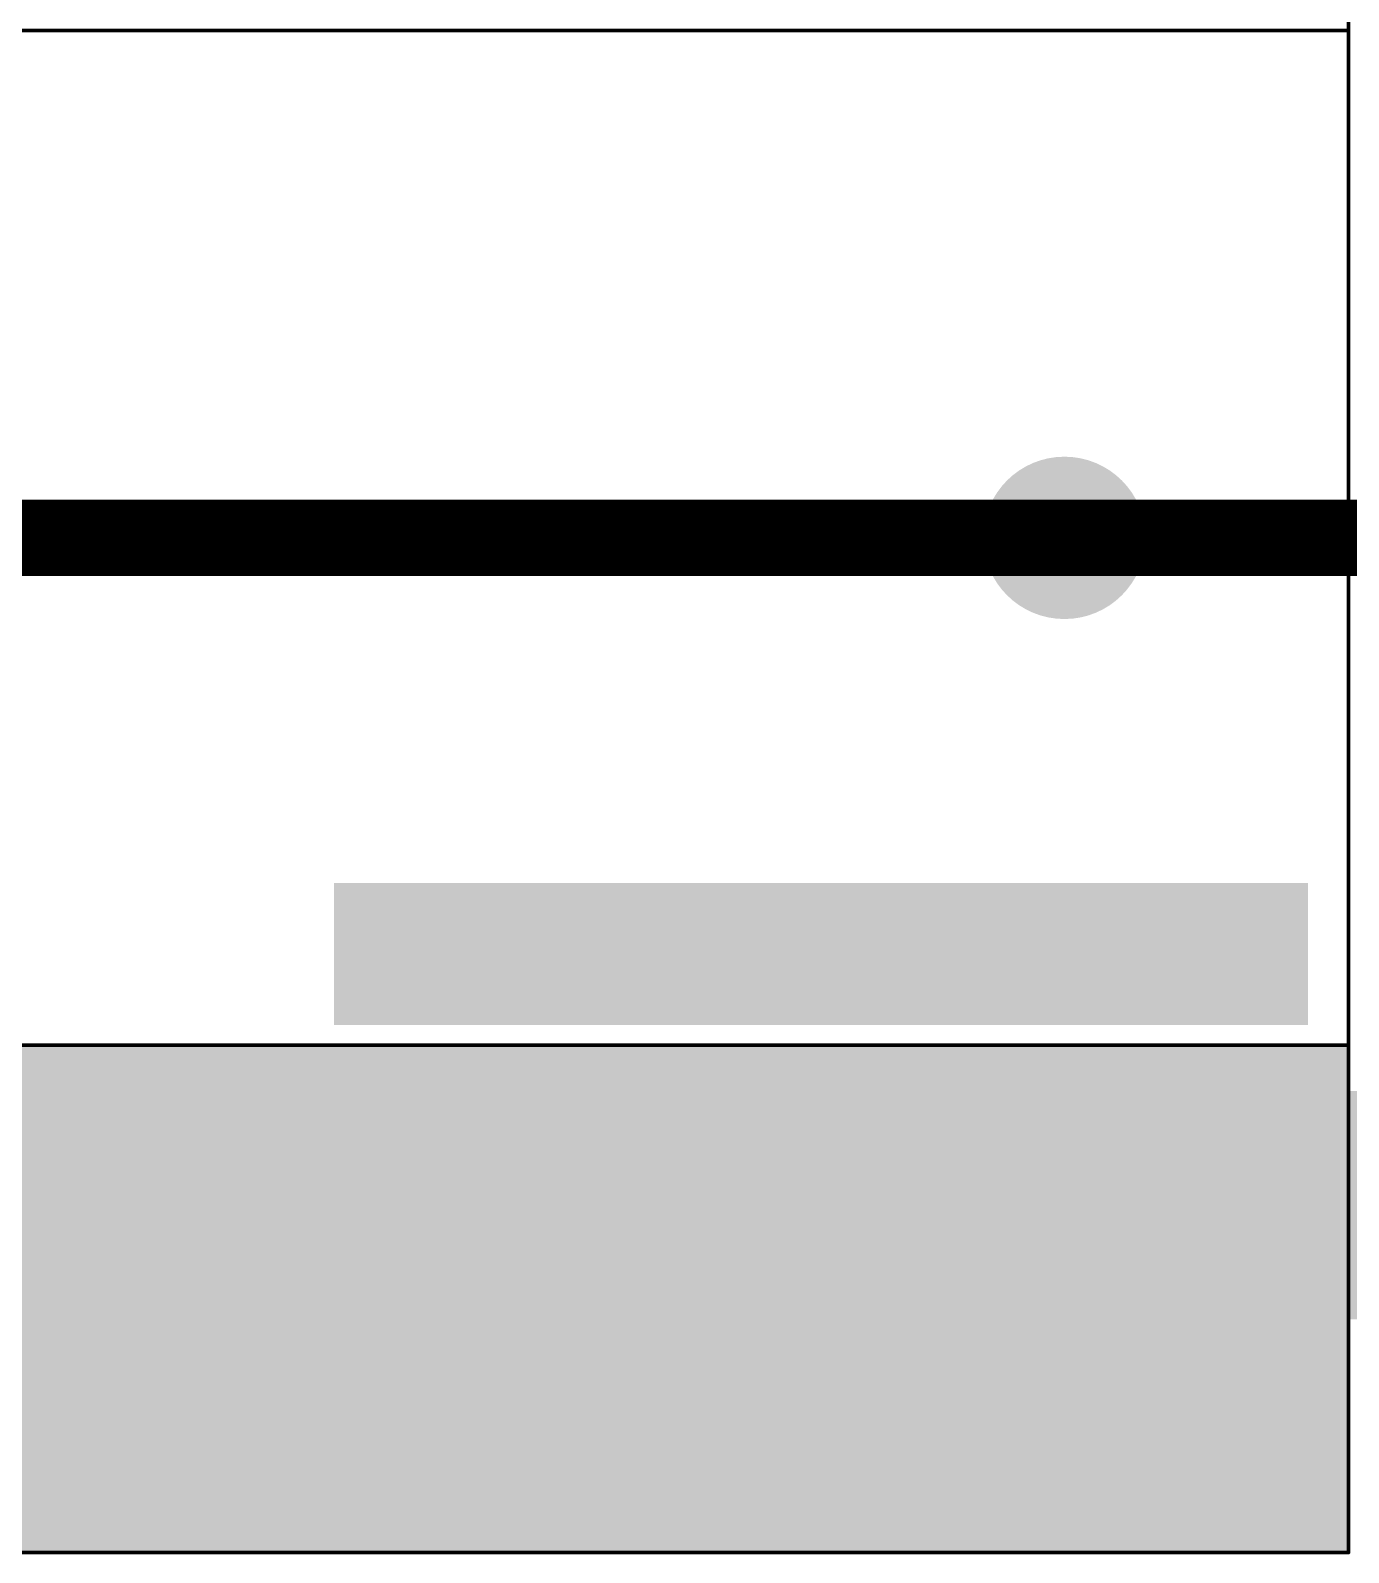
# Model space of a CAD drawing. Header units: millimetres. Extents: x -116965 to 323937, y 291661 to 566926.
# Drawn here: x -48291.7 to -48032, y 304837.4 to 305137.3 of the extents above; entities that cross this region are included whole.
import ezdxf

# ---------------------------------------------------------------- set-up
doc = ezdxf.new("R2010")
doc.units = ezdxf.units.MM
doc.layers.get('0').update_dxf_attribs({"lineweight": 18})
doc.layers.add('C00-00-00', color=7, linetype='Continuous')
doc.layers.add('C34-3A-40', color=7, linetype='Continuous', true_color=0x343a40)
doc.layers.add('C62-64-69', color=7, linetype='Continuous', true_color=0x626469)

msp = doc.modelspace()

# ---------------------------------------------------------------- hatches: boundary and pattern name
at = {"layer": 'C00-00-00'}
h = msp.add_hatch(color=256, dxfattribs=at)
edge = h.paths.add_edge_path()
edge.add_arc((-48087.952527, 305037.326092), 15.997765, 0, 360)
h = msp.add_hatch(color=256, dxfattribs=at)
h.dxf.hatch_style = 2
h.paths.add_polyline_path([(-48231.932431, 304969.335586), (-48039.959231, 304969.335586), (-48039.959231, 304941.339496), (-48231.932431, 304941.339496)])
at = {"layer": 'C34-3A-40'}
h = msp.add_hatch(color=256, dxfattribs=at)
h.dxf.hatch_style = 2
h.paths.add_polyline_path([(-48731.862637, 304937.340052), (-48031.960346, 304937.340052), (-48031.960346, 304837.354008), (-48731.862637, 304837.354008)])
at = {"layer": 'C62-64-69'}
h = msp.add_hatch(color=256, dxfattribs=at)
h.dxf.hatch_style = 2
h.paths.add_polyline_path([(-48315.920702, 304928.341308), (-48283.925171, 304928.341308), (-48283.925171, 304921.342283), (-48315.920702, 304921.342283)])
h = msp.add_hatch(color=256, dxfattribs=at)
h.dxf.hatch_style = 2
h.paths.add_polyline_path([(-48283.925171, 304928.341308), (-48251.929637, 304928.341308), (-48251.929637, 304921.342283), (-48283.925171, 304921.342283)])
h = msp.add_hatch(color=256, dxfattribs=at)
h.dxf.hatch_style = 2
h.paths.add_polyline_path([(-48283.925171, 304928.341308), (-48251.929637, 304928.341308), (-48251.929637, 304921.342283), (-48283.925171, 304921.342283)])
h = msp.add_hatch(color=256, dxfattribs=at)
h.dxf.hatch_style = 2
h.paths.add_polyline_path([(-48251.929637, 304928.341308), (-48219.934102, 304928.341308), (-48219.934102, 304921.342283), (-48251.929637, 304921.342283)])
h = msp.add_hatch(color=256, dxfattribs=at)
h.dxf.hatch_style = 2
h.paths.add_polyline_path([(-48251.929637, 304928.341308), (-48219.934102, 304928.341308), (-48219.934102, 304921.342283), (-48251.929637, 304921.342283)])
h = msp.add_hatch(color=256, dxfattribs=at)
h.dxf.hatch_style = 2
h.paths.add_polyline_path([(-48219.934102, 304928.341308), (-48187.938571, 304928.341308), (-48187.938571, 304921.342283), (-48219.934102, 304921.342283)])
h = msp.add_hatch(color=256, dxfattribs=at)
h.dxf.hatch_style = 2
h.paths.add_polyline_path([(-48219.934102, 304928.341308), (-48187.938571, 304928.341308), (-48187.938571, 304921.342283), (-48219.934102, 304921.342283)])
h = msp.add_hatch(color=256, dxfattribs=at)
h.dxf.hatch_style = 2
h.paths.add_polyline_path([(-48187.938571, 304928.341308), (-48155.943037, 304928.341308), (-48155.943037, 304921.342283), (-48187.938571, 304921.342283)])
h = msp.add_hatch(color=256, dxfattribs=at)
h.dxf.hatch_style = 2
h.paths.add_polyline_path([(-48187.938571, 304928.341308), (-48155.943037, 304928.341308), (-48155.943037, 304921.342283), (-48187.938571, 304921.342283)])
h = msp.add_hatch(color=256, dxfattribs=at)
h.dxf.hatch_style = 2
h.paths.add_polyline_path([(-48155.943037, 304928.341308), (-48123.947502, 304928.341308), (-48123.947502, 304921.342283), (-48155.943037, 304921.342283)])
h = msp.add_hatch(color=256, dxfattribs=at)
h.dxf.hatch_style = 2
h.paths.add_polyline_path([(-48123.947502, 304928.341308), (-48091.951971, 304928.341308), (-48091.951971, 304921.342283), (-48123.947502, 304921.342283)])
h = msp.add_hatch(color=256, dxfattribs=at)
h.dxf.hatch_style = 2
h.paths.add_polyline_path([(-48123.947502, 304928.341308), (-48091.951971, 304928.341308), (-48091.951971, 304921.342283), (-48123.947502, 304921.342283)])
h = msp.add_hatch(color=256, dxfattribs=at)
h.dxf.hatch_style = 2
h.paths.add_polyline_path([(-48091.951971, 304928.341308), (-48059.956437, 304928.341308), (-48059.956437, 304921.342283), (-48091.951971, 304921.342283)])
h = msp.add_hatch(color=256, dxfattribs=at)
h.dxf.hatch_style = 2
h.paths.add_polyline_path([(-48091.951971, 304928.341308), (-48059.956437, 304928.341308), (-48059.956437, 304921.342283), (-48091.951971, 304921.342283)])
h = msp.add_hatch(color=256, dxfattribs=at)
h.dxf.hatch_style = 2
h.paths.add_polyline_path([(-48059.956437, 304928.341308), (-48027.960902, 304928.341308), (-48027.960902, 304921.342283), (-48059.956437, 304921.342283)])
h = msp.add_hatch(color=256, dxfattribs=at)
h.dxf.hatch_style = 2
h.paths.add_polyline_path([(-48315.920702, 304921.342283), (-48283.925171, 304921.342283), (-48283.925171, 304919.342564), (-48315.920702, 304919.342564)])
h = msp.add_hatch(color=256, dxfattribs=at)
h.dxf.hatch_style = 2
h.paths.add_polyline_path([(-48315.920702, 304919.342564), (-48283.925171, 304919.342564), (-48283.925171, 304912.343539), (-48315.920702, 304912.343539)])
h = msp.add_hatch(color=256, dxfattribs=at)
h.dxf.hatch_style = 2
h.paths.add_polyline_path([(-48283.925171, 304921.342283), (-48251.929637, 304921.342283), (-48251.929637, 304919.342564), (-48283.925171, 304919.342564)])
h = msp.add_hatch(color=256, dxfattribs=at)
h.dxf.hatch_style = 2
h.paths.add_polyline_path([(-48283.925171, 304921.342283), (-48251.929637, 304921.342283), (-48251.929637, 304919.342564), (-48283.925171, 304919.342564)])
h = msp.add_hatch(color=256, dxfattribs=at)
h.dxf.hatch_style = 2
h.paths.add_polyline_path([(-48283.925171, 304919.342564), (-48251.929637, 304919.342564), (-48251.929637, 304912.343539), (-48283.925171, 304912.343539)])
h = msp.add_hatch(color=256, dxfattribs=at)
h.dxf.hatch_style = 2
h.paths.add_polyline_path([(-48283.925171, 304919.342564), (-48251.929637, 304919.342564), (-48251.929637, 304912.343539), (-48283.925171, 304912.343539)])
h = msp.add_hatch(color=256, dxfattribs=at)
h.dxf.hatch_style = 2
h.paths.add_polyline_path([(-48251.929637, 304921.342283), (-48219.934102, 304921.342283), (-48219.934102, 304919.342564), (-48251.929637, 304919.342564)])
h = msp.add_hatch(color=256, dxfattribs=at)
h.dxf.hatch_style = 2
h.paths.add_polyline_path([(-48251.929637, 304921.342283), (-48219.934102, 304921.342283), (-48219.934102, 304919.342564), (-48251.929637, 304919.342564)])
h = msp.add_hatch(color=256, dxfattribs=at)
h.dxf.hatch_style = 2
h.paths.add_polyline_path([(-48251.929637, 304919.342564), (-48219.934102, 304919.342564), (-48219.934102, 304912.343539), (-48251.929637, 304912.343539)])
h = msp.add_hatch(color=256, dxfattribs=at)
h.dxf.hatch_style = 2
h.paths.add_polyline_path([(-48251.929637, 304919.342564), (-48219.934102, 304919.342564), (-48219.934102, 304912.343539), (-48251.929637, 304912.343539)])
h = msp.add_hatch(color=256, dxfattribs=at)
h.dxf.hatch_style = 2
h.paths.add_polyline_path([(-48219.934102, 304921.342283), (-48187.938571, 304921.342283), (-48187.938571, 304919.342564), (-48219.934102, 304919.342564)])
h = msp.add_hatch(color=256, dxfattribs=at)
h.dxf.hatch_style = 2
h.paths.add_polyline_path([(-48219.934102, 304921.342283), (-48187.938571, 304921.342283), (-48187.938571, 304919.342564), (-48219.934102, 304919.342564)])
h = msp.add_hatch(color=256, dxfattribs=at)
h.dxf.hatch_style = 2
h.paths.add_polyline_path([(-48219.934102, 304919.342564), (-48187.938571, 304919.342564), (-48187.938571, 304912.343539), (-48219.934102, 304912.343539)])
h = msp.add_hatch(color=256, dxfattribs=at)
h.dxf.hatch_style = 2
h.paths.add_polyline_path([(-48219.934102, 304919.342564), (-48187.938571, 304919.342564), (-48187.938571, 304912.343539), (-48219.934102, 304912.343539)])
h = msp.add_hatch(color=256, dxfattribs=at)
h.dxf.hatch_style = 2
h.paths.add_polyline_path([(-48187.938571, 304921.342283), (-48155.943037, 304921.342283), (-48155.943037, 304919.342564), (-48187.938571, 304919.342564)])
h = msp.add_hatch(color=256, dxfattribs=at)
h.dxf.hatch_style = 2
h.paths.add_polyline_path([(-48187.938571, 304921.342283), (-48155.943037, 304921.342283), (-48155.943037, 304919.342564), (-48187.938571, 304919.342564)])
h = msp.add_hatch(color=256, dxfattribs=at)
h.dxf.hatch_style = 2
h.paths.add_polyline_path([(-48187.938571, 304919.342564), (-48155.943037, 304919.342564), (-48155.943037, 304912.343539), (-48187.938571, 304912.343539)])
h = msp.add_hatch(color=256, dxfattribs=at)
h.dxf.hatch_style = 2
h.paths.add_polyline_path([(-48187.938571, 304919.342564), (-48155.943037, 304919.342564), (-48155.943037, 304912.343539), (-48187.938571, 304912.343539)])
h = msp.add_hatch(color=256, dxfattribs=at)
h.dxf.hatch_style = 2
h.paths.add_polyline_path([(-48155.943037, 304921.342283), (-48123.947502, 304921.342283), (-48123.947502, 304919.342564), (-48155.943037, 304919.342564)])
h = msp.add_hatch(color=256, dxfattribs=at)
h.dxf.hatch_style = 2
h.paths.add_polyline_path([(-48155.943037, 304919.342564), (-48123.947502, 304919.342564), (-48123.947502, 304912.343539), (-48155.943037, 304912.343539)])
h = msp.add_hatch(color=256, dxfattribs=at)
h.dxf.hatch_style = 2
h.paths.add_polyline_path([(-48123.947502, 304921.342283), (-48091.951971, 304921.342283), (-48091.951971, 304919.342564), (-48123.947502, 304919.342564)])
h = msp.add_hatch(color=256, dxfattribs=at)
h.dxf.hatch_style = 2
h.paths.add_polyline_path([(-48123.947502, 304921.342283), (-48091.951971, 304921.342283), (-48091.951971, 304919.342564), (-48123.947502, 304919.342564)])
h = msp.add_hatch(color=256, dxfattribs=at)
h.dxf.hatch_style = 2
h.paths.add_polyline_path([(-48123.947502, 304919.342564), (-48091.951971, 304919.342564), (-48091.951971, 304912.343539), (-48123.947502, 304912.343539)])
h = msp.add_hatch(color=256, dxfattribs=at)
h.dxf.hatch_style = 2
h.paths.add_polyline_path([(-48123.947502, 304919.342564), (-48091.951971, 304919.342564), (-48091.951971, 304912.343539), (-48123.947502, 304912.343539)])
h = msp.add_hatch(color=256, dxfattribs=at)
h.dxf.hatch_style = 2
h.paths.add_polyline_path([(-48091.951971, 304921.342283), (-48059.956437, 304921.342283), (-48059.956437, 304919.342564), (-48091.951971, 304919.342564)])
h = msp.add_hatch(color=256, dxfattribs=at)
h.dxf.hatch_style = 2
h.paths.add_polyline_path([(-48091.951971, 304921.342283), (-48059.956437, 304921.342283), (-48059.956437, 304919.342564), (-48091.951971, 304919.342564)])
h = msp.add_hatch(color=256, dxfattribs=at)
h.dxf.hatch_style = 2
h.paths.add_polyline_path([(-48091.951971, 304919.342564), (-48059.956437, 304919.342564), (-48059.956437, 304912.343539), (-48091.951971, 304912.343539)])
h = msp.add_hatch(color=256, dxfattribs=at)
h.dxf.hatch_style = 2
h.paths.add_polyline_path([(-48091.951971, 304919.342564), (-48059.956437, 304919.342564), (-48059.956437, 304912.343539), (-48091.951971, 304912.343539)])
h = msp.add_hatch(color=256, dxfattribs=at)
h.dxf.hatch_style = 2
h.paths.add_polyline_path([(-48059.956437, 304921.342283), (-48027.960902, 304921.342283), (-48027.960902, 304919.342564), (-48059.956437, 304919.342564)])
h = msp.add_hatch(color=256, dxfattribs=at)
h.dxf.hatch_style = 2
h.paths.add_polyline_path([(-48059.956437, 304919.342564), (-48027.960902, 304919.342564), (-48027.960902, 304912.343539), (-48059.956437, 304912.343539)])
h = msp.add_hatch(color=256, dxfattribs=at)
h.dxf.hatch_style = 2
h.paths.add_polyline_path([(-48315.920702, 304912.343539), (-48283.925171, 304912.343539), (-48283.925171, 304910.34382), (-48315.920702, 304910.34382)])
h = msp.add_hatch(color=256, dxfattribs=at)
h.dxf.hatch_style = 2
h.paths.add_polyline_path([(-48315.920702, 304910.34382), (-48283.925171, 304910.34382), (-48283.925171, 304903.344795), (-48315.920702, 304903.344795)])
h = msp.add_hatch(color=256, dxfattribs=at)
h.dxf.hatch_style = 2
h.paths.add_polyline_path([(-48283.925171, 304912.343539), (-48251.929637, 304912.343539), (-48251.929637, 304910.34382), (-48283.925171, 304910.34382)])
h = msp.add_hatch(color=256, dxfattribs=at)
h.dxf.hatch_style = 2
h.paths.add_polyline_path([(-48283.925171, 304912.343539), (-48251.929637, 304912.343539), (-48251.929637, 304910.34382), (-48283.925171, 304910.34382)])
h = msp.add_hatch(color=256, dxfattribs=at)
h.dxf.hatch_style = 2
h.paths.add_polyline_path([(-48283.925171, 304910.34382), (-48251.929637, 304910.34382), (-48251.929637, 304903.344795), (-48283.925171, 304903.344795)])
h = msp.add_hatch(color=256, dxfattribs=at)
h.dxf.hatch_style = 2
h.paths.add_polyline_path([(-48283.925171, 304910.34382), (-48251.929637, 304910.34382), (-48251.929637, 304903.344795), (-48283.925171, 304903.344795)])
h = msp.add_hatch(color=256, dxfattribs=at)
h.dxf.hatch_style = 2
h.paths.add_polyline_path([(-48251.929637, 304912.343539), (-48219.934102, 304912.343539), (-48219.934102, 304910.34382), (-48251.929637, 304910.34382)])
h = msp.add_hatch(color=256, dxfattribs=at)
h.dxf.hatch_style = 2
h.paths.add_polyline_path([(-48251.929637, 304912.343539), (-48219.934102, 304912.343539), (-48219.934102, 304910.34382), (-48251.929637, 304910.34382)])
h = msp.add_hatch(color=256, dxfattribs=at)
h.dxf.hatch_style = 2
h.paths.add_polyline_path([(-48251.929637, 304910.34382), (-48219.934102, 304910.34382), (-48219.934102, 304903.344795), (-48251.929637, 304903.344795)])
h = msp.add_hatch(color=256, dxfattribs=at)
h.dxf.hatch_style = 2
h.paths.add_polyline_path([(-48251.929637, 304910.34382), (-48219.934102, 304910.34382), (-48219.934102, 304903.344795), (-48251.929637, 304903.344795)])
h = msp.add_hatch(color=256, dxfattribs=at)
h.dxf.hatch_style = 2
h.paths.add_polyline_path([(-48219.934102, 304912.343539), (-48187.938571, 304912.343539), (-48187.938571, 304910.34382), (-48219.934102, 304910.34382)])
h = msp.add_hatch(color=256, dxfattribs=at)
h.dxf.hatch_style = 2
h.paths.add_polyline_path([(-48219.934102, 304912.343539), (-48187.938571, 304912.343539), (-48187.938571, 304910.34382), (-48219.934102, 304910.34382)])
h = msp.add_hatch(color=256, dxfattribs=at)
h.dxf.hatch_style = 2
h.paths.add_polyline_path([(-48219.934102, 304910.34382), (-48187.938571, 304910.34382), (-48187.938571, 304903.344795), (-48219.934102, 304903.344795)])
h = msp.add_hatch(color=256, dxfattribs=at)
h.dxf.hatch_style = 2
h.paths.add_polyline_path([(-48219.934102, 304910.34382), (-48187.938571, 304910.34382), (-48187.938571, 304903.344795), (-48219.934102, 304903.344795)])
h = msp.add_hatch(color=256, dxfattribs=at)
h.dxf.hatch_style = 2
h.paths.add_polyline_path([(-48187.938571, 304912.343539), (-48155.943037, 304912.343539), (-48155.943037, 304910.34382), (-48187.938571, 304910.34382)])
h = msp.add_hatch(color=256, dxfattribs=at)
h.dxf.hatch_style = 2
h.paths.add_polyline_path([(-48187.938571, 304912.343539), (-48155.943037, 304912.343539), (-48155.943037, 304910.34382), (-48187.938571, 304910.34382)])
h = msp.add_hatch(color=256, dxfattribs=at)
h.dxf.hatch_style = 2
h.paths.add_polyline_path([(-48187.938571, 304910.34382), (-48155.943037, 304910.34382), (-48155.943037, 304903.344795), (-48187.938571, 304903.344795)])
h = msp.add_hatch(color=256, dxfattribs=at)
h.dxf.hatch_style = 2
h.paths.add_polyline_path([(-48187.938571, 304910.34382), (-48155.943037, 304910.34382), (-48155.943037, 304903.344795), (-48187.938571, 304903.344795)])
h = msp.add_hatch(color=256, dxfattribs=at)
h.dxf.hatch_style = 2
h.paths.add_polyline_path([(-48155.943037, 304912.343539), (-48123.947502, 304912.343539), (-48123.947502, 304910.34382), (-48155.943037, 304910.34382)])
h = msp.add_hatch(color=256, dxfattribs=at)
h.dxf.hatch_style = 2
h.paths.add_polyline_path([(-48155.943037, 304910.34382), (-48123.947502, 304910.34382), (-48123.947502, 304903.344795), (-48155.943037, 304903.344795)])
h = msp.add_hatch(color=256, dxfattribs=at)
h.dxf.hatch_style = 2
h.paths.add_polyline_path([(-48123.947502, 304912.343539), (-48091.951971, 304912.343539), (-48091.951971, 304910.34382), (-48123.947502, 304910.34382)])
h = msp.add_hatch(color=256, dxfattribs=at)
h.dxf.hatch_style = 2
h.paths.add_polyline_path([(-48123.947502, 304912.343539), (-48091.951971, 304912.343539), (-48091.951971, 304910.34382), (-48123.947502, 304910.34382)])
h = msp.add_hatch(color=256, dxfattribs=at)
h.dxf.hatch_style = 2
h.paths.add_polyline_path([(-48123.947502, 304910.34382), (-48091.951971, 304910.34382), (-48091.951971, 304903.344795), (-48123.947502, 304903.344795)])
h = msp.add_hatch(color=256, dxfattribs=at)
h.dxf.hatch_style = 2
h.paths.add_polyline_path([(-48123.947502, 304910.34382), (-48091.951971, 304910.34382), (-48091.951971, 304903.344795), (-48123.947502, 304903.344795)])
h = msp.add_hatch(color=256, dxfattribs=at)
h.dxf.hatch_style = 2
h.paths.add_polyline_path([(-48091.951971, 304912.343539), (-48059.956437, 304912.343539), (-48059.956437, 304910.34382), (-48091.951971, 304910.34382)])
h = msp.add_hatch(color=256, dxfattribs=at)
h.dxf.hatch_style = 2
h.paths.add_polyline_path([(-48091.951971, 304912.343539), (-48059.956437, 304912.343539), (-48059.956437, 304910.34382), (-48091.951971, 304910.34382)])
h = msp.add_hatch(color=256, dxfattribs=at)
h.dxf.hatch_style = 2
h.paths.add_polyline_path([(-48091.951971, 304910.34382), (-48059.956437, 304910.34382), (-48059.956437, 304903.344795), (-48091.951971, 304903.344795)])
h = msp.add_hatch(color=256, dxfattribs=at)
h.dxf.hatch_style = 2
h.paths.add_polyline_path([(-48091.951971, 304910.34382), (-48059.956437, 304910.34382), (-48059.956437, 304903.344795), (-48091.951971, 304903.344795)])
h = msp.add_hatch(color=256, dxfattribs=at)
h.dxf.hatch_style = 2
h.paths.add_polyline_path([(-48059.956437, 304912.343539), (-48027.960902, 304912.343539), (-48027.960902, 304910.34382), (-48059.956437, 304910.34382)])
h = msp.add_hatch(color=256, dxfattribs=at)
h.dxf.hatch_style = 2
h.paths.add_polyline_path([(-48059.956437, 304910.34382), (-48027.960902, 304910.34382), (-48027.960902, 304903.344795), (-48059.956437, 304903.344795)])
h = msp.add_hatch(color=256, dxfattribs=at)
h.dxf.hatch_style = 2
h.paths.add_polyline_path([(-48315.920702, 304903.344795), (-48283.925171, 304903.344795), (-48283.925171, 304901.345077), (-48315.920702, 304901.345077)])
h = msp.add_hatch(color=256, dxfattribs=at)
h.dxf.hatch_style = 2
h.paths.add_polyline_path([(-48315.920702, 304901.345077), (-48283.925171, 304901.345077), (-48283.925171, 304894.346051), (-48315.920702, 304894.346051)])
h = msp.add_hatch(color=256, dxfattribs=at)
h.dxf.hatch_style = 2
h.paths.add_polyline_path([(-48283.925171, 304903.344795), (-48251.929637, 304903.344795), (-48251.929637, 304901.345077), (-48283.925171, 304901.345077)])
h = msp.add_hatch(color=256, dxfattribs=at)
h.dxf.hatch_style = 2
h.paths.add_polyline_path([(-48283.925171, 304903.344795), (-48251.929637, 304903.344795), (-48251.929637, 304901.345077), (-48283.925171, 304901.345077)])
h = msp.add_hatch(color=256, dxfattribs=at)
h.dxf.hatch_style = 2
h.paths.add_polyline_path([(-48283.925171, 304901.345077), (-48251.929637, 304901.345077), (-48251.929637, 304894.346051), (-48283.925171, 304894.346051)])
h = msp.add_hatch(color=256, dxfattribs=at)
h.dxf.hatch_style = 2
h.paths.add_polyline_path([(-48283.925171, 304901.345077), (-48251.929637, 304901.345077), (-48251.929637, 304894.346051), (-48283.925171, 304894.346051)])
h = msp.add_hatch(color=256, dxfattribs=at)
h.dxf.hatch_style = 2
h.paths.add_polyline_path([(-48251.929637, 304903.344795), (-48219.934102, 304903.344795), (-48219.934102, 304901.345077), (-48251.929637, 304901.345077)])
h = msp.add_hatch(color=256, dxfattribs=at)
h.dxf.hatch_style = 2
h.paths.add_polyline_path([(-48251.929637, 304903.344795), (-48219.934102, 304903.344795), (-48219.934102, 304901.345077), (-48251.929637, 304901.345077)])
h = msp.add_hatch(color=256, dxfattribs=at)
h.dxf.hatch_style = 2
h.paths.add_polyline_path([(-48251.929637, 304901.345077), (-48219.934102, 304901.345077), (-48219.934102, 304894.346051), (-48251.929637, 304894.346051)])
h = msp.add_hatch(color=256, dxfattribs=at)
h.dxf.hatch_style = 2
h.paths.add_polyline_path([(-48251.929637, 304901.345077), (-48219.934102, 304901.345077), (-48219.934102, 304894.346051), (-48251.929637, 304894.346051)])
h = msp.add_hatch(color=256, dxfattribs=at)
h.dxf.hatch_style = 2
h.paths.add_polyline_path([(-48219.934102, 304903.344795), (-48187.938571, 304903.344795), (-48187.938571, 304901.345077), (-48219.934102, 304901.345077)])
h = msp.add_hatch(color=256, dxfattribs=at)
h.dxf.hatch_style = 2
h.paths.add_polyline_path([(-48219.934102, 304903.344795), (-48187.938571, 304903.344795), (-48187.938571, 304901.345077), (-48219.934102, 304901.345077)])
h = msp.add_hatch(color=256, dxfattribs=at)
h.dxf.hatch_style = 2
h.paths.add_polyline_path([(-48219.934102, 304901.345077), (-48187.938571, 304901.345077), (-48187.938571, 304894.346051), (-48219.934102, 304894.346051)])
h = msp.add_hatch(color=256, dxfattribs=at)
h.dxf.hatch_style = 2
h.paths.add_polyline_path([(-48219.934102, 304901.345077), (-48187.938571, 304901.345077), (-48187.938571, 304894.346051), (-48219.934102, 304894.346051)])
h = msp.add_hatch(color=256, dxfattribs=at)
h.dxf.hatch_style = 2
h.paths.add_polyline_path([(-48187.938571, 304903.344795), (-48155.943037, 304903.344795), (-48155.943037, 304901.345077), (-48187.938571, 304901.345077)])
h = msp.add_hatch(color=256, dxfattribs=at)
h.dxf.hatch_style = 2
h.paths.add_polyline_path([(-48187.938571, 304903.344795), (-48155.943037, 304903.344795), (-48155.943037, 304901.345077), (-48187.938571, 304901.345077)])
h = msp.add_hatch(color=256, dxfattribs=at)
h.dxf.hatch_style = 2
h.paths.add_polyline_path([(-48187.938571, 304901.345077), (-48155.943037, 304901.345077), (-48155.943037, 304894.346051), (-48187.938571, 304894.346051)])
h = msp.add_hatch(color=256, dxfattribs=at)
h.dxf.hatch_style = 2
h.paths.add_polyline_path([(-48187.938571, 304901.345077), (-48155.943037, 304901.345077), (-48155.943037, 304894.346051), (-48187.938571, 304894.346051)])
h = msp.add_hatch(color=256, dxfattribs=at)
h.dxf.hatch_style = 2
h.paths.add_polyline_path([(-48155.943037, 304903.344795), (-48123.947502, 304903.344795), (-48123.947502, 304901.345077), (-48155.943037, 304901.345077)])
h = msp.add_hatch(color=256, dxfattribs=at)
h.dxf.hatch_style = 2
h.paths.add_polyline_path([(-48155.943037, 304901.345077), (-48123.947502, 304901.345077), (-48123.947502, 304894.346051), (-48155.943037, 304894.346051)])
h = msp.add_hatch(color=256, dxfattribs=at)
h.dxf.hatch_style = 2
h.paths.add_polyline_path([(-48123.947502, 304903.344795), (-48091.951971, 304903.344795), (-48091.951971, 304901.345077), (-48123.947502, 304901.345077)])
h = msp.add_hatch(color=256, dxfattribs=at)
h.dxf.hatch_style = 2
h.paths.add_polyline_path([(-48123.947502, 304903.344795), (-48091.951971, 304903.344795), (-48091.951971, 304901.345077), (-48123.947502, 304901.345077)])
h = msp.add_hatch(color=256, dxfattribs=at)
h.dxf.hatch_style = 2
h.paths.add_polyline_path([(-48123.947502, 304901.345077), (-48091.951971, 304901.345077), (-48091.951971, 304894.346051), (-48123.947502, 304894.346051)])
h = msp.add_hatch(color=256, dxfattribs=at)
h.dxf.hatch_style = 2
h.paths.add_polyline_path([(-48123.947502, 304901.345077), (-48091.951971, 304901.345077), (-48091.951971, 304894.346051), (-48123.947502, 304894.346051)])
h = msp.add_hatch(color=256, dxfattribs=at)
h.dxf.hatch_style = 2
h.paths.add_polyline_path([(-48091.951971, 304903.344795), (-48059.956437, 304903.344795), (-48059.956437, 304901.345077), (-48091.951971, 304901.345077)])
h = msp.add_hatch(color=256, dxfattribs=at)
h.dxf.hatch_style = 2
h.paths.add_polyline_path([(-48091.951971, 304903.344795), (-48059.956437, 304903.344795), (-48059.956437, 304901.345077), (-48091.951971, 304901.345077)])
h = msp.add_hatch(color=256, dxfattribs=at)
h.dxf.hatch_style = 2
h.paths.add_polyline_path([(-48091.951971, 304901.345077), (-48059.956437, 304901.345077), (-48059.956437, 304894.346051), (-48091.951971, 304894.346051)])
h = msp.add_hatch(color=256, dxfattribs=at)
h.dxf.hatch_style = 2
h.paths.add_polyline_path([(-48091.951971, 304901.345077), (-48059.956437, 304901.345077), (-48059.956437, 304894.346051), (-48091.951971, 304894.346051)])
h = msp.add_hatch(color=256, dxfattribs=at)
h.dxf.hatch_style = 2
h.paths.add_polyline_path([(-48059.956437, 304903.344795), (-48027.960902, 304903.344795), (-48027.960902, 304901.345077), (-48059.956437, 304901.345077)])
h = msp.add_hatch(color=256, dxfattribs=at)
h.dxf.hatch_style = 2
h.paths.add_polyline_path([(-48059.956437, 304901.345077), (-48027.960902, 304901.345077), (-48027.960902, 304894.346051), (-48059.956437, 304894.346051)])
h = msp.add_hatch(color=256, dxfattribs=at)
h.dxf.hatch_style = 2
h.paths.add_polyline_path([(-48315.920702, 304894.346051), (-48283.925171, 304894.346051), (-48283.925171, 304892.346333), (-48315.920702, 304892.346333)])
h = msp.add_hatch(color=256, dxfattribs=at)
h.dxf.hatch_style = 2
h.paths.add_polyline_path([(-48315.920702, 304892.346333), (-48283.925171, 304892.346333), (-48283.925171, 304885.347308), (-48315.920702, 304885.347308)])
h = msp.add_hatch(color=256, dxfattribs=at)
h.dxf.hatch_style = 2
h.paths.add_polyline_path([(-48283.925171, 304894.346051), (-48251.929637, 304894.346051), (-48251.929637, 304892.346333), (-48283.925171, 304892.346333)])
h = msp.add_hatch(color=256, dxfattribs=at)
h.dxf.hatch_style = 2
h.paths.add_polyline_path([(-48283.925171, 304894.346051), (-48251.929637, 304894.346051), (-48251.929637, 304892.346333), (-48283.925171, 304892.346333)])
h = msp.add_hatch(color=256, dxfattribs=at)
h.dxf.hatch_style = 2
h.paths.add_polyline_path([(-48283.925171, 304892.346333), (-48251.929637, 304892.346333), (-48251.929637, 304885.347308), (-48283.925171, 304885.347308)])
h = msp.add_hatch(color=256, dxfattribs=at)
h.dxf.hatch_style = 2
h.paths.add_polyline_path([(-48283.925171, 304892.346333), (-48251.929637, 304892.346333), (-48251.929637, 304885.347308), (-48283.925171, 304885.347308)])
h = msp.add_hatch(color=256, dxfattribs=at)
h.dxf.hatch_style = 2
h.paths.add_polyline_path([(-48251.929637, 304894.346051), (-48219.934102, 304894.346051), (-48219.934102, 304892.346333), (-48251.929637, 304892.346333)])
h = msp.add_hatch(color=256, dxfattribs=at)
h.dxf.hatch_style = 2
h.paths.add_polyline_path([(-48251.929637, 304894.346051), (-48219.934102, 304894.346051), (-48219.934102, 304892.346333), (-48251.929637, 304892.346333)])
h = msp.add_hatch(color=256, dxfattribs=at)
h.dxf.hatch_style = 2
h.paths.add_polyline_path([(-48251.929637, 304892.346333), (-48219.934102, 304892.346333), (-48219.934102, 304885.347308), (-48251.929637, 304885.347308)])
h = msp.add_hatch(color=256, dxfattribs=at)
h.dxf.hatch_style = 2
h.paths.add_polyline_path([(-48251.929637, 304892.346333), (-48219.934102, 304892.346333), (-48219.934102, 304885.347308), (-48251.929637, 304885.347308)])
h = msp.add_hatch(color=256, dxfattribs=at)
h.dxf.hatch_style = 2
h.paths.add_polyline_path([(-48219.934102, 304894.346051), (-48187.938571, 304894.346051), (-48187.938571, 304892.346333), (-48219.934102, 304892.346333)])
h = msp.add_hatch(color=256, dxfattribs=at)
h.dxf.hatch_style = 2
h.paths.add_polyline_path([(-48219.934102, 304894.346051), (-48187.938571, 304894.346051), (-48187.938571, 304892.346333), (-48219.934102, 304892.346333)])
h = msp.add_hatch(color=256, dxfattribs=at)
h.dxf.hatch_style = 2
h.paths.add_polyline_path([(-48219.934102, 304892.346333), (-48187.938571, 304892.346333), (-48187.938571, 304885.347308), (-48219.934102, 304885.347308)])
h = msp.add_hatch(color=256, dxfattribs=at)
h.dxf.hatch_style = 2
h.paths.add_polyline_path([(-48219.934102, 304892.346333), (-48187.938571, 304892.346333), (-48187.938571, 304885.347308), (-48219.934102, 304885.347308)])
h = msp.add_hatch(color=256, dxfattribs=at)
h.dxf.hatch_style = 2
h.paths.add_polyline_path([(-48187.938571, 304894.346051), (-48155.943037, 304894.346051), (-48155.943037, 304892.346333), (-48187.938571, 304892.346333)])
h = msp.add_hatch(color=256, dxfattribs=at)
h.dxf.hatch_style = 2
h.paths.add_polyline_path([(-48187.938571, 304894.346051), (-48155.943037, 304894.346051), (-48155.943037, 304892.346333), (-48187.938571, 304892.346333)])
h = msp.add_hatch(color=256, dxfattribs=at)
h.dxf.hatch_style = 2
h.paths.add_polyline_path([(-48187.938571, 304892.346333), (-48155.943037, 304892.346333), (-48155.943037, 304885.347308), (-48187.938571, 304885.347308)])
h = msp.add_hatch(color=256, dxfattribs=at)
h.dxf.hatch_style = 2
h.paths.add_polyline_path([(-48187.938571, 304892.346333), (-48155.943037, 304892.346333), (-48155.943037, 304885.347308), (-48187.938571, 304885.347308)])
h = msp.add_hatch(color=256, dxfattribs=at)
h.dxf.hatch_style = 2
h.paths.add_polyline_path([(-48155.943037, 304894.346051), (-48123.947502, 304894.346051), (-48123.947502, 304892.346333), (-48155.943037, 304892.346333)])
h = msp.add_hatch(color=256, dxfattribs=at)
h.dxf.hatch_style = 2
h.paths.add_polyline_path([(-48155.943037, 304892.346333), (-48123.947502, 304892.346333), (-48123.947502, 304885.347308), (-48155.943037, 304885.347308)])
h = msp.add_hatch(color=256, dxfattribs=at)
h.dxf.hatch_style = 2
h.paths.add_polyline_path([(-48123.947502, 304894.346051), (-48091.951971, 304894.346051), (-48091.951971, 304892.346333), (-48123.947502, 304892.346333)])
h = msp.add_hatch(color=256, dxfattribs=at)
h.dxf.hatch_style = 2
h.paths.add_polyline_path([(-48123.947502, 304894.346051), (-48091.951971, 304894.346051), (-48091.951971, 304892.346333), (-48123.947502, 304892.346333)])
h = msp.add_hatch(color=256, dxfattribs=at)
h.dxf.hatch_style = 2
h.paths.add_polyline_path([(-48123.947502, 304892.346333), (-48091.951971, 304892.346333), (-48091.951971, 304885.347308), (-48123.947502, 304885.347308)])
h = msp.add_hatch(color=256, dxfattribs=at)
h.dxf.hatch_style = 2
h.paths.add_polyline_path([(-48123.947502, 304892.346333), (-48091.951971, 304892.346333), (-48091.951971, 304885.347308), (-48123.947502, 304885.347308)])
h = msp.add_hatch(color=256, dxfattribs=at)
h.dxf.hatch_style = 2
h.paths.add_polyline_path([(-48091.951971, 304894.346051), (-48059.956437, 304894.346051), (-48059.956437, 304892.346333), (-48091.951971, 304892.346333)])
h = msp.add_hatch(color=256, dxfattribs=at)
h.dxf.hatch_style = 2
h.paths.add_polyline_path([(-48091.951971, 304894.346051), (-48059.956437, 304894.346051), (-48059.956437, 304892.346333), (-48091.951971, 304892.346333)])
h = msp.add_hatch(color=256, dxfattribs=at)
h.dxf.hatch_style = 2
h.paths.add_polyline_path([(-48091.951971, 304892.346333), (-48059.956437, 304892.346333), (-48059.956437, 304885.347308), (-48091.951971, 304885.347308)])
h = msp.add_hatch(color=256, dxfattribs=at)
h.dxf.hatch_style = 2
h.paths.add_polyline_path([(-48091.951971, 304892.346333), (-48059.956437, 304892.346333), (-48059.956437, 304885.347308), (-48091.951971, 304885.347308)])
h = msp.add_hatch(color=256, dxfattribs=at)
h.dxf.hatch_style = 2
h.paths.add_polyline_path([(-48059.956437, 304894.346051), (-48027.960902, 304894.346051), (-48027.960902, 304892.346333), (-48059.956437, 304892.346333)])
h = msp.add_hatch(color=256, dxfattribs=at)
h.dxf.hatch_style = 2
h.paths.add_polyline_path([(-48059.956437, 304892.346333), (-48027.960902, 304892.346333), (-48027.960902, 304885.347308), (-48059.956437, 304885.347308)])
h = msp.add_hatch(color=256, dxfattribs=at)
h.dxf.hatch_style = 2
h.paths.add_polyline_path([(-48315.920702, 304885.347308), (-48283.925171, 304885.347308), (-48283.925171, 304883.347589), (-48315.920702, 304883.347589)])
h = msp.add_hatch(color=256, dxfattribs=at)
h.dxf.hatch_style = 2
h.paths.add_polyline_path([(-48283.925171, 304885.347308), (-48251.929637, 304885.347308), (-48251.929637, 304883.347589), (-48283.925171, 304883.347589)])
h = msp.add_hatch(color=256, dxfattribs=at)
h.dxf.hatch_style = 2
h.paths.add_polyline_path([(-48283.925171, 304885.347308), (-48251.929637, 304885.347308), (-48251.929637, 304883.347589), (-48283.925171, 304883.347589)])
h = msp.add_hatch(color=256, dxfattribs=at)
h.dxf.hatch_style = 2
h.paths.add_polyline_path([(-48251.929637, 304885.347308), (-48219.934102, 304885.347308), (-48219.934102, 304883.347589), (-48251.929637, 304883.347589)])
h = msp.add_hatch(color=256, dxfattribs=at)
h.dxf.hatch_style = 2
h.paths.add_polyline_path([(-48251.929637, 304885.347308), (-48219.934102, 304885.347308), (-48219.934102, 304883.347589), (-48251.929637, 304883.347589)])
h = msp.add_hatch(color=256, dxfattribs=at)
h.dxf.hatch_style = 2
h.paths.add_polyline_path([(-48219.934102, 304885.347308), (-48187.938571, 304885.347308), (-48187.938571, 304883.347589), (-48219.934102, 304883.347589)])
h = msp.add_hatch(color=256, dxfattribs=at)
h.dxf.hatch_style = 2
h.paths.add_polyline_path([(-48219.934102, 304885.347308), (-48187.938571, 304885.347308), (-48187.938571, 304883.347589), (-48219.934102, 304883.347589)])
h = msp.add_hatch(color=256, dxfattribs=at)
h.dxf.hatch_style = 2
h.paths.add_polyline_path([(-48187.938571, 304885.347308), (-48155.943037, 304885.347308), (-48155.943037, 304883.347589), (-48187.938571, 304883.347589)])
h = msp.add_hatch(color=256, dxfattribs=at)
h.dxf.hatch_style = 2
h.paths.add_polyline_path([(-48187.938571, 304885.347308), (-48155.943037, 304885.347308), (-48155.943037, 304883.347589), (-48187.938571, 304883.347589)])
h = msp.add_hatch(color=256, dxfattribs=at)
h.dxf.hatch_style = 2
h.paths.add_polyline_path([(-48155.943037, 304885.347308), (-48123.947502, 304885.347308), (-48123.947502, 304883.347589), (-48155.943037, 304883.347589)])
h = msp.add_hatch(color=256, dxfattribs=at)
h.dxf.hatch_style = 2
h.paths.add_polyline_path([(-48123.947502, 304885.347308), (-48091.951971, 304885.347308), (-48091.951971, 304883.347589), (-48123.947502, 304883.347589)])
h = msp.add_hatch(color=256, dxfattribs=at)
h.dxf.hatch_style = 2
h.paths.add_polyline_path([(-48123.947502, 304885.347308), (-48091.951971, 304885.347308), (-48091.951971, 304883.347589), (-48123.947502, 304883.347589)])
h = msp.add_hatch(color=256, dxfattribs=at)
h.dxf.hatch_style = 2
h.paths.add_polyline_path([(-48091.951971, 304885.347308), (-48059.956437, 304885.347308), (-48059.956437, 304883.347589), (-48091.951971, 304883.347589)])
h = msp.add_hatch(color=256, dxfattribs=at)
h.dxf.hatch_style = 2
h.paths.add_polyline_path([(-48091.951971, 304885.347308), (-48059.956437, 304885.347308), (-48059.956437, 304883.347589), (-48091.951971, 304883.347589)])
h = msp.add_hatch(color=256, dxfattribs=at)
h.dxf.hatch_style = 2
h.paths.add_polyline_path([(-48059.956437, 304885.347308), (-48027.960902, 304885.347308), (-48027.960902, 304883.347589), (-48059.956437, 304883.347589)])

# ---------------------------------------------------------------- linework, layer by layer
at = {"color": 1, "lineweight": -3, "ltscale": 5, "const_width": 15}
msp.add_lwpolyline([(-48731.862637, 305037.326092), (-44132.448887, 305037.326092)], dxfattribs=at)
at = {"layer": 'C00-00-00', "lineweight": 211}
for points in [[(-48731.862637, 307037.046927), (-48031.960346, 307037.046927), (-48031.960346, 304837.354008), (-48731.862637, 304837.354008)], [(-48731.862637, 304937.340052), (-48031.960346, 304937.340052), (-48031.960346, 304837.354008), (-48731.862637, 304837.354008)]]:
    msp.add_lwpolyline(points, close=True, dxfattribs=at)
at = {"layer": 'C00-00-00', "lineweight": 100}
for points in [[(-48731.862637, 305687.235364), (-48031.960346, 305687.235364), (-48031.960346, 305137.312133), (-48731.862637, 305137.312133)], [(-48731.862637, 305137.312133), (-48031.960346, 305137.312133), (-48031.960346, 304937.340052), (-48731.862637, 304937.340052)], [(-48731.862637, 305137.312133), (-48031.960346, 305137.312133), (-48031.960346, 304937.340052), (-48731.862637, 304937.340052)]]:
    msp.add_lwpolyline(points, close=True, dxfattribs=at)

doc.saveas('drawing.dxf')
